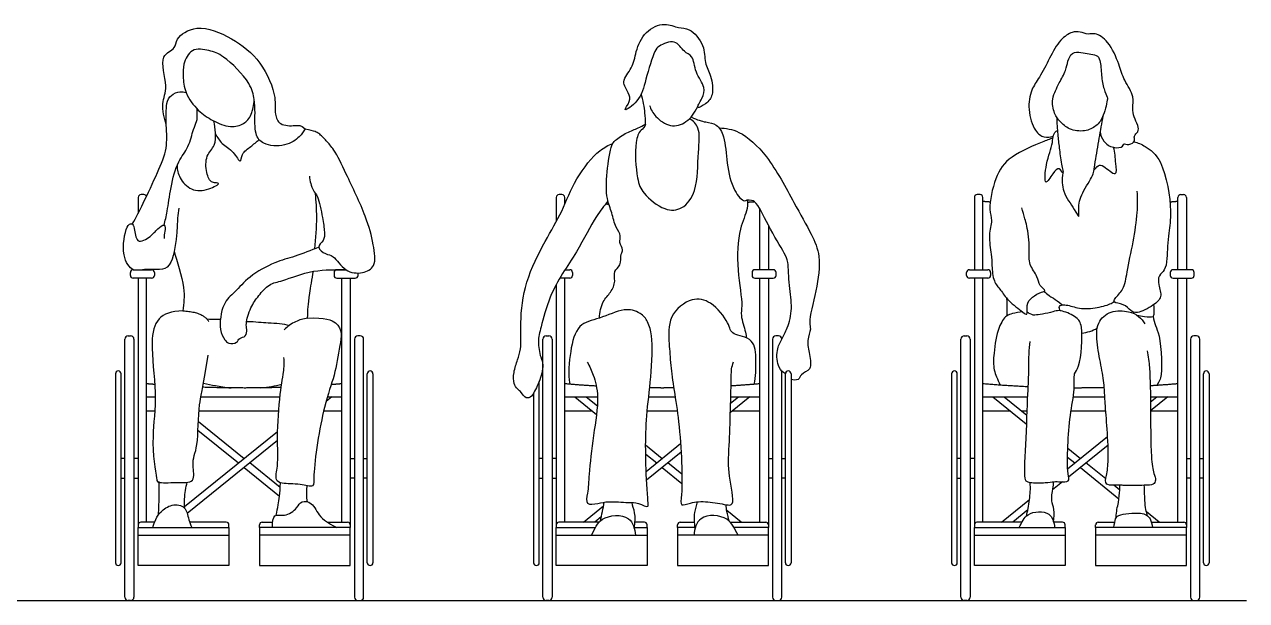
# Model space of a CAD drawing. Header units: millimetres. Extents: x 71.6 to 121.6, y 1.1 to 34.5.
# Drawn here: x 74.639 to 77.386, y 11.506 to 12.802 of the extents above; entities that cross this region are included whole.
import ezdxf

# ---------------------------------------------------------------- set-up
doc = ezdxf.new("R2010")
doc.units = ezdxf.units.MM

msp = doc.modelspace()

# ---------------------------------------------------------------- linework, layer by layer
for p, q in [((76.2922, 12.2504), (76.2922, 12.3871)), ((76.3113, 12.3505), (76.3113, 12.2504)), ((74.8948, 12.2313), (74.8948, 11.6766)), ((74.9138, 12.2504), (74.9138, 12.2508)), ((74.9138, 11.6825), (74.9138, 12.2313)), ((75.3524, 11.6825), (75.3524, 12.2313)), ((75.3715, 12.2313), (75.3715, 11.6766)), ((75.8536, 11.6825), (75.8536, 12.2313)), ((76.2922, 11.6825), (76.2922, 12.2313)), ((76.3113, 12.2313), (76.3113, 11.6766)), ((76.7744, 12.2313), (76.7744, 11.6766)), ((76.7934, 11.6825), (76.7934, 12.2313)), ((77.232, 11.6825), (77.232, 12.2313)), ((77.2511, 12.2313), (77.2511, 11.6766)), ((75.8346, 12.217), (75.8346, 11.6766)), ((77.1287, 12.1535), (77.1337, 12.1545)), ((75.9015, 11.9646), (75.9269, 11.944)), ((76.2265, 11.9501), (76.2444, 11.9646)), ((76.8413, 11.9646), (76.892, 11.9235)), ((77.1704, 11.9534), (77.1842, 11.9646)), ((75.03, 11.9093), (75.1331, 11.8259)), ((74.9991, 11.7175), (75.2082, 11.8866)), ((76.9838, 11.8025), (77.0739, 11.8754)), ((76.0355, 11.8562), (76.0729, 11.8259)), ((76.0366, 11.7965), (76.1141, 11.8592)), ((76.9844, 11.8488), (77.0127, 11.8259)), ((74.8647, 11.826), (74.8564, 11.826)), ((74.8948, 11.826), (74.8853, 11.826)), ((75.3715, 11.826), (75.3809, 11.826)), ((75.4015, 11.826), (75.4098, 11.826)), ((75.8045, 11.826), (75.7962, 11.826)), ((75.8346, 11.826), (75.8251, 11.826)), ((76.3113, 11.826), (76.3207, 11.826)), ((76.3413, 11.826), (76.3496, 11.826)), ((76.7443, 11.826), (76.736, 11.826)), ((76.7744, 11.826), (76.7649, 11.826)), ((77.2511, 11.826), (77.2605, 11.826)), ((77.2811, 11.826), (77.2894, 11.826)), ((74.8564, 11.7815), (74.8647, 11.7815)), ((74.8853, 11.7815), (74.8948, 11.7815)), ((75.3809, 11.7815), (75.3715, 11.7815)), ((75.4098, 11.7815), (75.4015, 11.7815)), ((75.7962, 11.7815), (75.8045, 11.7815)), ((75.8251, 11.7815), (75.8346, 11.7815)), ((76.3207, 11.7815), (76.3113, 11.7815)), ((76.3496, 11.7815), (76.3413, 11.7815)), ((76.736, 11.7815), (76.7443, 11.7815)), ((76.7649, 11.7815), (76.7744, 11.7815)), ((77.2605, 11.7815), (77.2511, 11.7815)), ((77.2894, 11.7815), (77.2811, 11.7815)), ((76.8355, 11.6825), (76.8984, 11.7335)), ((75.8957, 11.6825), (75.9407, 11.7189)), ((71.8919, 11.5061), (77.3862, 11.5061))]:
    msp.add_line(p, q)
for points in [[(74.9138, 11.9646), (74.9324, 11.9646)], [(75.0358, 11.9646), (75.2136, 11.9646)], [(75.3298, 11.9646), (75.3172, 11.9543)], [(75.3201, 11.9646), (75.3524, 11.9646)], [(75.8536, 11.9646), (75.9273, 11.9646)], [(75.8762, 11.9646), (75.9251, 11.925)], [(76.0424, 11.9646), (76.1018, 11.9646)], [(76.2696, 11.9646), (76.2259, 11.9292)], [(76.2269, 11.9646), (76.2922, 11.9646)], [(76.7934, 11.9646), (76.8937, 11.9646)], [(76.816, 11.9646), (76.8912, 11.9037)], [(76.9968, 11.9646), (77.0677, 11.9646)], [(77.1702, 11.9646), (77.232, 11.9646)], [(77.2094, 11.9646), (77.1706, 11.9332)], [(74.9138, 11.9327), (74.9317, 11.9327)], [(75.0314, 11.9327), (75.2106, 11.9327)], [(75.3117, 11.9327), (75.3524, 11.9327)], [(75.8536, 11.9327), (75.9156, 11.9327)], [(76.039, 11.9327), (76.1065, 11.9327)], [(76.2302, 11.9327), (76.2922, 11.9327)], [(76.7934, 11.9327), (76.8554, 11.9327)], [(76.8806, 11.9327), (76.8924, 11.9327)], [(76.9916, 11.9327), (77.0697, 11.9327)], [(77.17, 11.9327), (77.232, 11.9327)], [(75.0292, 11.8895), (75.1205, 11.8157)], [(75.2081, 11.8661), (75.005, 11.7019)], [(77.0749, 11.8557), (76.9862, 11.784)], [(75.2141, 11.7604), (75.1457, 11.8157)], [(76.0356, 11.8357), (76.0603, 11.8157)], [(76.1153, 11.8397), (76.0375, 11.7769)], [(76.117, 11.7902), (76.0855, 11.8157)], [(76.9837, 11.8289), (77.0001, 11.8157)], [(77.0698, 11.7797), (77.0253, 11.8157)], [(75.1331, 11.8055), (75.2126, 11.7412)], [(76.0729, 11.8055), (76.117, 11.7698)], [(77.0127, 11.8055), (77.0994, 11.7353)], [(76.9726, 11.773), (76.9503, 11.755)], [(77.1011, 11.7544), (77.0876, 11.7654)], [(76.2502, 11.6825), (76.2179, 11.7086)], [(76.8945, 11.7099), (76.8607, 11.6825)], [(77.19, 11.6825), (77.1612, 11.7058)], [(75.9358, 11.6946), (75.9209, 11.6825)], [(74.8948, 11.6534), (75.0988, 11.6534)], [(75.3715, 11.6534), (75.1674, 11.6534)], [(76.0094, 11.6707), (76.0386, 11.6707), (76.0386, 11.5849), (75.8346, 11.5849), (75.8346, 11.6707), (75.9229, 11.6707)], [(75.8346, 11.6534), (76.0386, 11.6534)], [(76.1473, 11.6707), (76.1072, 11.6707), (76.1072, 11.5849), (76.3113, 11.5849), (76.3113, 11.6707), (76.2338, 11.6707)], [(76.3113, 11.6534), (76.1072, 11.6534)], [(76.7744, 11.6534), (76.9784, 11.6534)], [(77.2511, 11.6534), (77.047, 11.6534)]]:
    msp.add_lwpolyline(points)
for points in [[(75.0988, 11.6707), (75.0988, 11.5849), (74.8948, 11.5849), (74.8948, 11.6707)], [(75.1674, 11.6707), (75.1674, 11.5849), (75.3715, 11.5849), (75.3715, 11.6707)], [(76.9784, 11.6707), (76.9784, 11.5849), (76.7744, 11.5849), (76.7744, 11.6707)], [(77.047, 11.6707), (77.047, 11.5849), (77.2511, 11.5849), (77.2511, 11.6707)]]:
    msp.add_lwpolyline(points, close=True)
for centre, radius, start, end in [((74.9011, 12.413), 0.00635, 90, 180), ((74.9075, 12.413), 0.00635, 21.8432, 90), ((75.8409, 12.413), 0.00635, 90, 180), ((75.8473, 12.413), 0.00635, 0, 90), ((76.7807, 12.413), 0.00635, 90, 180), ((76.7871, 12.413), 0.00635, 0, 90), ((77.2384, 12.413), 0.00635, 90, 180), ((77.2447, 12.413), 0.00635, 360, 90), ((74.8836, 12.244), 0.00635, 90, 180), ((74.8836, 12.2377), 0.00635, 180, 270), ((74.9249, 12.244), 0.00635, 0, 90), ((74.9249, 12.2377), 0.00635, 270, 0), ((75.3413, 12.244), 0.00635, 90, 180), ((75.3413, 12.2377), 0.00635, 180, 270), ((75.3826, 12.2377), 0.00635, 270, 0), ((75.8647, 12.244), 0.00635, 0, 90), ((75.8647, 12.2377), 0.00635, 270, 0), ((76.2811, 12.244), 0.00635, 90, 180), ((76.2811, 12.2377), 0.00635, 180, 270), ((76.3224, 12.244), 0.00635, 360, 90), ((76.3224, 12.2377), 0.00635, 270, 0), ((76.7632, 12.244), 0.00635, 90, 180), ((76.7632, 12.2377), 0.00635, 180, 270), ((76.8045, 12.244), 0.00635, 0, 90), ((76.8045, 12.2377), 0.00635, 270, 0), ((77.2209, 12.244), 0.00635, 90, 180), ((77.2209, 12.2377), 0.00635, 180, 270), ((77.2622, 12.244), 0.00635, 360, 90), ((77.2622, 12.2377), 0.00635, 270, 0), ((74.8722, 12.0939), 0.00748, 90, 180), ((74.8778, 12.0939), 0.00748, 0, 90), ((75.3884, 12.0939), 0.00748, 90, 180), ((75.3941, 12.0939), 0.00748, 0, 90), ((75.812, 12.0939), 0.00748, 90, 180), ((75.8176, 12.0939), 0.00748, 0, 90), ((76.3282, 12.0939), 0.00748, 90, 180), ((76.3339, 12.0939), 0.00748, 0, 90), ((76.7518, 12.0939), 0.00748, 90, 180), ((76.7574, 12.0939), 0.00748, 0, 90), ((77.268, 12.0939), 0.00748, 90, 180), ((77.2737, 12.0939), 0.00748, 0, 90), ((74.8501, 12.0163), 0.00635, 90, 180), ((74.8501, 12.0163), 0.00635, 0, 90), ((75.4162, 12.0163), 0.00635, 90, 180), ((75.4162, 12.0163), 0.00635, 0, 90), ((76.356, 12.0163), 0.00635, 90, 180), ((76.356, 12.0163), 0.00635, 0, 90), ((76.7297, 12.0163), 0.00635, 90, 180), ((76.7297, 12.0163), 0.00635, 0, 90), ((77.2958, 12.0163), 0.00635, 90, 180), ((77.2958, 12.0163), 0.00635, 0, 90), ((74.9007, 11.6766), 0.00593, 90, 180), ((75.0929, 11.6766), 0.00593, 0, 90), ((75.1734, 11.6766), 0.00593, 90, 180), ((75.3656, 11.6766), 0.00593, 0, 90), ((75.8405, 11.6766), 0.00593, 90, 180), ((76.0327, 11.6766), 0.00593, 0, 90), ((76.1132, 11.6766), 0.00593, 90, 180), ((76.3054, 11.6766), 0.00593, 0, 90), ((76.7803, 11.6766), 0.00593, 90, 180), ((76.9725, 11.6766), 0.00593, 0, 90), ((77.053, 11.6766), 0.00593, 90, 180), ((77.2452, 11.6766), 0.00593, 0, 90), ((74.8501, 11.5913), 0.00635, 180, 270), ((74.8501, 11.5913), 0.00635, 270, 0), ((75.4162, 11.5913), 0.00635, 180, 270), ((75.4162, 11.5913), 0.00635, 270, 0), ((75.7899, 11.5913), 0.00635, 180, 270), ((75.7899, 11.5913), 0.00635, 270, 0), ((76.356, 11.5913), 0.00635, 180, 270), ((76.356, 11.5913), 0.00635, 270, 0), ((76.7297, 11.5913), 0.00635, 180, 270), ((76.7297, 11.5913), 0.00635, 270, 0), ((77.2958, 11.5913), 0.00635, 180, 270), ((77.2958, 11.5913), 0.00635, 270, 0), ((74.8722, 11.5136), 0.00748, 180, 270), ((74.8778, 11.5136), 0.00748, 270, 360), ((75.3884, 11.5136), 0.00748, 180, 270), ((75.3941, 11.5136), 0.00748, 270, 0), ((75.812, 11.5136), 0.00748, 180, 270), ((75.8176, 11.5136), 0.00748, 270, 360), ((76.3282, 11.5136), 0.00748, 180, 270), ((76.3339, 11.5136), 0.00748, 270, 0), ((76.7518, 11.5136), 0.00748, 180, 270), ((76.7574, 11.5136), 0.00748, 270, 360), ((77.268, 11.5136), 0.00748, 180, 270), ((77.2737, 11.5136), 0.00748, 270, 0)]:
    msp.add_arc(centre, radius, start, end)
for points, degree, knots in [([(75.9898, 12.6105), (75.9912, 12.6086), (76.0253, 12.6326), (76.034, 12.6759), (76.0548, 12.7423), (76.0643, 12.7538), (76.1033, 12.7718), (76.1202, 12.7387), (76.1436, 12.7327), (76.1454, 12.6928), (76.171, 12.6618), (76.1641, 12.6375), (76.1453, 12.6086), (76.1743, 12.6251), (76.1888, 12.6435), (76.1839, 12.6876), (76.1665, 12.7158), (76.17, 12.7557), (76.1352, 12.7952), (76.1093, 12.7928), (76.0775, 12.8081), (76.0322, 12.7881), (76.0126, 12.7413), (76.0076, 12.7043), (75.9788, 12.6745), (75.9979, 12.6482), (76.003, 12.6305), (75.9886, 12.612), (75.9898, 12.6105)], 3, [0, 0, 0, 0, 0.32679, 0.742801, 1.206516, 1.435582, 1.770951, 2.088461, 2.348703, 2.691485, 3.048954, 3.326001, 3.595049, 3.818264, 4.102879, 4.471017, 4.799653, 5.154466, 5.545967, 5.827657, 6.154034, 6.535959, 6.93602, 7.289976, 7.629889, 7.928199, 8.179991, 8.438731, 8.438731, 8.438731, 8.438731]), ([(74.9579, 12.5772), (74.9528, 12.592), (74.945, 12.6253), (74.9645, 12.6616), (74.9386, 12.7332), (74.9809, 12.7468), (74.9781, 12.7724), (75.0297, 12.8058), (75.1083, 12.7717), (75.1725, 12.7225), (75.2069, 12.6398), (75.2002, 12.6019), (75.212, 12.5739), (75.2467, 12.574), (75.2607, 12.5762), (75.2698, 12.5674)], 3, [0, 0, 0, 0, 0.406315, 0.786341, 1.261682, 1.594109, 1.861343, 2.280375, 2.813805, 3.356356, 3.900904, 4.262916, 4.556265, 4.892819, 5.137988, 5.137988, 5.137988, 5.137988]), ([(77.0569, 12.5613), (77.0578, 12.5535), (77.0634, 12.5377), (77.0849, 12.5232), (77.1093, 12.5251), (77.1086, 12.5355), (77.1225, 12.5296), (77.1374, 12.5395), (77.1312, 12.5521), (77.1445, 12.56), (77.1425, 12.5761), (77.1323, 12.5938), (77.129, 12.6145), (77.1352, 12.6409), (77.1097, 12.677), (77.1, 12.7123), (77.0788, 12.7635), (77.0467, 12.7843), (77.0302, 12.7785), (77.0118, 12.7862), (76.9931, 12.7863), (76.9653, 12.7675), (76.9434, 12.7262), (76.9217, 12.6828), (76.9009, 12.6559), (76.8933, 12.6105), (76.9082, 12.563), (76.93, 12.5463), (76.9452, 12.5486), (76.9515, 12.551)], 3, [0, 0, 0, 0, 0.277113, 0.567344, 0.825912, 0.961913, 1.157789, 1.377633, 1.564013, 1.764329, 1.98046, 2.240505, 2.498679, 2.787192, 3.154954, 3.51103, 3.936206, 4.271037, 4.49668, 4.743665, 4.98478, 5.303373, 5.699416, 6.098352, 6.428458, 6.811114, 7.21045, 7.493739, 7.752088, 7.752088, 7.752088, 7.752088]), ([(75.2698, 12.5674), (75.2664, 12.5609), (75.258, 12.5479), (75.2252, 12.5262), (75.1749, 12.5301), (75.1557, 12.5557), (75.1581, 12.6032), (75.1561, 12.6341), (75.1482, 12.6722), (75.0881, 12.7327), (75.0562, 12.7439), (75.013, 12.7508), (74.9951, 12.7126), (74.9954, 12.6856), (74.9987, 12.6468), (75.0286, 12.6072), (75.0614, 12.5854), (75.1009, 12.568), (75.1335, 12.5776), (75.1495, 12.5958), (75.1551, 12.6211), (75.1555, 12.6332)], 3, [5.137988, 5.137988, 5.137988, 5.137988, 5.406199, 5.758619, 6.149624, 6.45331, 6.841668, 7.160279, 7.512985, 8.031211, 8.376028, 8.723149, 9.064038, 9.365011, 9.715562, 10.112564, 10.476161, 10.845271, 11.162293, 11.458148, 11.724264, 11.724264, 11.724264, 11.724264]), ([(76.957, 12.653), (76.9544, 12.6474), (76.9476, 12.6346), (76.9529, 12.6009), (76.9666, 12.5831), (76.9874, 12.5644), (77.0227, 12.5598), (77.0494, 12.5731), (77.0658, 12.595), (77.0741, 12.6344), (77.0732, 12.6386), (77.0643, 12.6587), (77.0596, 12.6867), (77.0589, 12.7209), (77.0493, 12.7346), (77.0316, 12.735), (77.0146, 12.7399), (76.9929, 12.7404), (76.9834, 12.7191), (76.9813, 12.6985), (76.9645, 12.6711), (76.9596, 12.6586), (76.957, 12.653)], 3, [0, 0, 0, 0, 0.255614, 0.580848, 0.852711, 1.148801, 1.482145, 1.784044, 2.092307, 2.443048, 2.563397, 2.8165, 3.136348, 3.468471, 3.684602, 3.915002, 4.161892, 4.411084, 4.66766, 4.934438, 5.254704, 5.508824, 5.508824, 5.508824, 5.508824]), ([(74.8816, 12.353), (74.89, 12.3685), (74.9062, 12.3996), (74.9385, 12.4688), (74.9614, 12.5227), (74.9576, 12.5739), (74.9567, 12.6234), (74.9668, 12.6441), (74.9887, 12.6522), (74.998, 12.6502), (75.0024, 12.6487)], 3, [0, 0, 0, 0, 0.417016, 0.916726, 1.353786, 1.764365, 2.16361, 2.427146, 2.689145, 2.902414, 2.902414, 2.902414, 2.902414]), ([(76.035, 12.5779), (76.0351, 12.5864), (76.0348, 12.6033), (76.0298, 12.6322), (76.0257, 12.6462)], 3, [0, 0, 0, 0, 0.2886796, 0.6672643, 0.6672643, 0.6672643, 0.6672643]), ([(74.953, 12.3504), (74.9555, 12.3609), (74.9607, 12.3825), (74.9674, 12.4358), (74.9824, 12.4943), (75.0093, 12.5248), (75.0177, 12.5657), (75.0272, 12.5831), (75.028, 12.5962), (75.0271, 12.6122)], 3, [0, 0, 0, 0, 0.325248, 0.746639, 1.190406, 1.55545, 1.916959, 2.171538, 2.416843, 2.416843, 2.416843, 2.416843]), ([(76.0443, 12.62), (76.0472, 12.6111), (76.056, 12.5942), (76.0913, 12.5686), (76.13, 12.5809), (76.1452, 12.6029), (76.1529, 12.6178)], 3, [0, 0, 0, 0, 0.302632, 0.647093, 0.996657, 1.383751, 1.383751, 1.383751, 1.383751]), ([(74.9822, 12.4846), (74.9825, 12.4752), (74.9861, 12.4559), (75.0135, 12.4265), (75.0506, 12.428), (75.0848, 12.4475), (75.0574, 12.4435), (75.047, 12.4696), (75.0453, 12.5075), (75.0693, 12.529), (75.0685, 12.5584), (75.0671, 12.576), (75.0651, 12.5848)], 3, [0, 0, 0, 0, 0.304829, 0.648518, 1.005986, 1.291884, 1.50301, 1.792666, 2.139846, 2.450118, 2.749969, 3.046834, 3.046834, 3.046834, 3.046834]), ([(76.035, 12.5779), (76.0335, 12.5705), (76.022, 12.5642), (76.0097, 12.536), (76.0148, 12.4549), (76.0281, 12.4217), (76.0764, 12.3815), (76.1201, 12.3849), (76.1532, 12.4287), (76.1522, 12.5124), (76.1599, 12.5697), (76.1421, 12.5849), (76.1346, 12.5908)], 3, [0.702285, 0.702285, 0.702285, 0.702285, 0.91796, 1.238284, 1.759942, 2.121133, 2.565933, 2.927925, 3.335308, 3.877322, 4.311494, 4.624986, 4.624986, 4.624986, 4.624986]), ([(76.1376, 12.5941), (76.152, 12.5871), (76.1709, 12.5818), (76.1969, 12.5793), (76.2145, 12.5479), (76.2171, 12.4892), (76.23, 12.4309), (76.2557, 12.4014), (76.2652, 12.4106), (76.265, 12.3828), (76.2431, 12.3403), (76.2396, 12.2521), (76.2547, 12.1701), (76.2476, 12.1482), (76.2601, 12.1124), (76.2618, 12.1002), (76.2609, 12.0974)], 3, [0, 0, 0, 0, 0.29818, 0.594068, 0.925905, 1.385153, 1.860101, 2.192959, 2.331704, 2.590668, 3.004521, 3.576625, 4.109894, 4.392608, 4.757902, 4.95461, 4.95461, 4.95461, 4.95461]), ([(76.9595, 12.593), (76.9599, 12.5804), (76.9614, 12.5551), (76.9654, 12.5239), (76.9688, 12.492), (76.9766, 12.4598), (76.9646, 12.4837), (76.9508, 12.4681), (76.9301, 12.4324), (76.9355, 12.4954), (76.9518, 12.5322), (76.9515, 12.5596), (76.9611, 12.5638)], 3, [0, 0, 0, 0, 0.366045, 0.698181, 1.059063, 1.321994, 1.529126, 1.776814, 2.045406, 2.399228, 2.81688, 3.123036, 3.123036, 3.123036, 3.123036]), ([(77.0634, 12.5962), (77.0603, 12.5796), (77.0541, 12.5469), (77.0469, 12.4986), (77.0406, 12.4685), (77.0527, 12.4875), (77.0655, 12.4852), (77.0968, 12.4546), (77.0916, 12.4933), (77.0905, 12.5139), (77.0872, 12.5258)], 3, [0, 0, 0, 0, 0.408264, 0.827817, 1.069467, 1.270039, 1.475444, 1.790632, 2.06458, 2.412459, 2.412459, 2.412459, 2.412459]), ([(75.0684, 12.5558), (75.0727, 12.5481), (75.0825, 12.532), (75.1083, 12.5192), (75.1264, 12.4847), (75.1264, 12.514), (75.1488, 12.5268), (75.1602, 12.5381), (75.1666, 12.5431)], 3, [0, 0, 0, 0, 0.293854, 0.615812, 0.903861, 1.131792, 1.422598, 1.705398, 1.705398, 1.705398, 1.705398]), ([(75.2797, 12.4608), (75.2806, 12.4501), (75.2864, 12.4281), (75.3002, 12.416), (75.3093, 12.3673), (75.314, 12.3367), (75.3137, 12.3156), (75.2934, 12.3011), (75.3166, 12.2839), (75.3352, 12.2838), (75.3588, 12.2438), (75.3988, 12.2408), (75.4312, 12.2569), (75.4236, 12.3108), (75.4077, 12.3717), (75.3632, 12.4633), (75.3371, 12.5198), (75.3166, 12.5408), (75.3026, 12.5568), (75.2927, 12.5619), (75.2695, 12.5668)], 3, [0, 0, 0, 0, 0.323971, 0.568349, 0.964074, 1.292776, 1.545583, 1.788002, 2.049806, 2.29614, 2.664258, 3.014895, 3.325177, 3.716649, 4.184637, 4.767892, 5.215487, 5.522819, 5.863698, 6.099423, 6.099423, 6.099423, 6.099423]), ([(75.9314, 12.1417), (75.9318, 12.1542), (75.9375, 12.1798), (75.9576, 12.1985), (75.969, 12.224), (75.9617, 12.2476), (75.9817, 12.2591), (75.9781, 12.286), (75.987, 12.2949), (75.9741, 12.3114), (75.9819, 12.3278), (75.9667, 12.346), (75.9602, 12.3794), (75.9462, 12.4109), (75.9469, 12.4684), (75.9577, 12.5304), (75.9666, 12.5418), (75.9933, 12.5601), (76.0182, 12.5684), (76.0295, 12.5748), (76.035, 12.5779)], 3, [0, 0, 0, 0, 0.35083, 0.649913, 0.944799, 1.208186, 1.457327, 1.740449, 1.92344, 2.161385, 2.387627, 2.651842, 2.983482, 3.316032, 3.759025, 4.205608, 4.419025, 4.737063, 5.035935, 5.283929, 5.283929, 5.283929, 5.283929]), ([(76.2008, 12.5696), (76.2159, 12.5686), (76.2493, 12.5642), (76.3136, 12.5057), (76.3673, 12.4027), (76.4077, 12.3327), (76.4307, 12.2797), (76.4203, 12.2058), (76.4006, 12.1327), (76.4083, 12.1174), (76.3971, 12.0901), (76.4036, 12.061), (76.4105, 12.0246), (76.3837, 12.0169), (76.3808, 12.0006), (76.3673, 12.0019), (76.3623, 12.0037)], 3, [0, 0, 0, 0, 0.386459, 0.908104, 1.534414, 2.049269, 2.469564, 2.972496, 3.460243, 3.682714, 3.974954, 4.298728, 4.621592, 4.891319, 5.099462, 5.327983, 5.327983, 5.327983, 5.327983]), ([(75.9508, 12.4046), (75.9416, 12.3935), (75.9219, 12.3692), (75.8795, 12.2834), (75.8226, 12.2083), (75.8001, 12.1198), (75.7919, 12.09), (75.7984, 12.0531), (75.8078, 12.0372), (75.7971, 11.9977), (75.7879, 11.9819), (75.7808, 11.9652), (75.7653, 11.9587), (75.7566, 11.9751), (75.7468, 11.9815), (75.7378, 11.9943), (75.7383, 12.0195), (75.7474, 12.0485), (75.7568, 12.0728), (75.7526, 12.1345), (75.7631, 12.2241), (75.8083, 12.314), (75.849, 12.3813), (75.8752, 12.4545), (75.9291, 12.5208), (75.9514, 12.53), (75.9617, 12.5345)], 3, [0, 0, 0, 0, 0.376653, 0.940928, 1.605577, 2.008104, 2.319618, 2.659747, 2.907487, 3.26125, 3.515934, 3.752954, 3.95661, 4.183958, 4.382453, 4.59743, 4.881774, 5.195836, 5.483083, 5.922228, 6.47247, 7.046216, 7.552345, 8.063918, 8.58101, 8.914903, 8.914903, 8.914903, 8.914903]), ([(76.951, 12.5468), (76.9428, 12.5439), (76.9269, 12.5375), (76.8527, 12.5075), (76.8202, 12.4611), (76.805, 12.3862), (76.816, 12.3614), (76.8049, 12.3276), (76.8131, 12.2849), (76.8137, 12.2602), (76.8163, 12.2235), (76.8341, 12.2048), (76.8498, 12.1799), (76.8812, 12.157), (76.8954, 12.1455), (76.89, 12.1725), (76.9034, 12.1893), (76.9235, 12.2001), (76.9375, 12.2017), (76.9188, 12.2155), (76.9175, 12.2355), (76.8951, 12.2624), (76.8999, 12.2966), (76.8932, 12.3485), (76.8882, 12.3639), (76.8835, 12.3815), (76.8809, 12.3898)], 3, [0, 0, 0, 0, 0.292906, 0.790539, 1.232177, 1.685966, 1.97373, 2.305866, 2.679438, 2.972631, 3.308839, 3.593432, 3.907074, 4.2737, 4.453709, 4.704528, 4.973619, 5.251848, 5.412542, 5.641752, 5.903226, 6.22447, 6.565506, 6.973613, 7.211274, 7.503514, 7.503514, 7.503514, 7.503514]), ([(77.133, 12.5384), (77.142, 12.536), (77.1606, 12.5283), (77.2014, 12.4964), (77.22, 12.3796), (77.2102, 12.3358), (77.2076, 12.2769), (77.2043, 12.2493), (77.1872, 12.2379), (77.1877, 12.216), (77.1981, 12.1881), (77.1766, 12.1696), (77.1416, 12.1505), (77.1247, 12.1573), (77.1119, 12.1746), (77.0852, 12.1751), (77.0909, 12.1878), (77.1123, 12.2067), (77.1171, 12.2472), (77.1322, 12.313), (77.1418, 12.3784), (77.1414, 12.4111), (77.1406, 12.4271)], 3, [0, 0, 0, 0, 0.302088, 0.702726, 1.286402, 1.687719, 2.120573, 2.414822, 2.6527, 2.910707, 3.206911, 3.498184, 3.854528, 4.080724, 4.34522, 4.607797, 4.770828, 5.068586, 5.429939, 5.905287, 6.373086, 6.769942, 6.769942, 6.769942, 6.769942]), ([(76.9734, 12.4683), (76.9705, 12.4523), (76.9723, 12.4213), (76.9981, 12.3906), (77.0115, 12.3625), (77.0072, 12.3905), (77.0142, 12.4224), (77.042, 12.4615), (77.0427, 12.4712), (77.0436, 12.4756)], 3, [0, 0, 0, 0, 0.318548, 0.734682, 1.001725, 1.250168, 1.623162, 2.007004, 2.232667, 2.232667, 2.232667, 2.232667]), ([(75.2915, 12.2973), (75.2946, 12.3209), (75.2973, 12.3685), (75.295, 12.4042), (75.2932, 12.4219)], 3, [0, 0, 0, 0, 0.483744, 0.9025511, 0.9025511, 0.9025511, 0.9025511]), ([(76.3496, 12.0163), (76.344, 12.0201), (76.3317, 12.0289), (76.3286, 12.07), (76.3413, 12.094), (76.3556, 12.1196), (76.3668, 12.1649), (76.357, 12.2129), (76.3568, 12.2678), (76.3474, 12.2885), (76.3101, 12.3485), (76.2855, 12.4053), (76.2715, 12.407), (76.2624, 12.4069)], 3, [0, 0, 0, 0, 0.268187, 0.633139, 0.942486, 1.260265, 1.656911, 2.083981, 2.511754, 2.792543, 3.296308, 3.759441, 3.97186, 3.97186, 3.97186, 3.97186]), ([(74.986, 12.3889), (74.9849, 12.3815), (74.9825, 12.3652), (74.9824, 12.3281), (74.9711, 12.2566), (74.9429, 12.249), (74.9043, 12.2523), (74.8816, 12.2449), (74.8554, 12.2817), (74.8665, 12.3488), (74.8769, 12.3545), (74.8835, 12.3529), (74.8862, 12.3465), (74.89, 12.3047), (74.9246, 12.3257), (74.9363, 12.3408), (74.9558, 12.3564), (74.9558, 12.3349), (74.9522, 12.3264), (74.953, 12.3205)], 3, [-3.008742, -3.008742, -3.008742, -3.008742, -2.737089, -2.376779, -1.905992, -1.62113, -1.267492, -1.007284, -0.651471, -0.222933, 0, 0, 0.229773, 0.499074, 0.806805, 1.089106, 1.320476, 1.536021, 1.77759, 1.77759, 1.77759, 1.77759]), ([(74.9755, 12.2912), (74.9818, 12.2716), (75.0034, 12.2035), (74.9967, 12.1752), (74.995, 12.1579)], 3, [0.2648376, 0.2648376, 0.2648376, 0.2648376, 0.6949972, 1.0733414, 1.0733414, 1.0733414, 1.0733414]), ([(75.3007, 12.3011), (75.2831, 12.2939), (75.2472, 12.2795), (75.2015, 12.2682), (75.1441, 12.2367), (75.1129, 12.1996), (75.0828, 12.1758), (75.0756, 12.1149), (75.0853, 12.1001), (75.0898, 12.0929)], 3, [-2.75232, -2.75232, -2.75232, -2.75232, -2.320022, -1.922714, -1.463928, -1.067717, -0.716705, -0.288618, 0, 0, 0, 0]), ([(75.0898, 12.0929), (75.0919, 12.0896), (75.0969, 12.0826), (75.1183, 12.0845), (75.121, 12.0983), (75.1384, 12.0986), (75.1397, 12.1171), (75.1358, 12.1298), (75.1471, 12.1667), (75.1651, 12.1916), (75.1887, 12.2197), (75.2217, 12.2247), (75.2851, 12.2519), (75.3412, 12.2505), (75.362, 12.2504)], 3, [0, 0, 0, 0, 0.205404, 0.457946, 0.661683, 0.88288, 1.114443, 1.337644, 1.699384, 2.045139, 2.393267, 2.731343, 3.242922, 3.722271, 3.722271, 3.722271, 3.722271]), ([(75.2755, 12.1414), (75.2765, 12.1615), (75.2761, 12.1738), (75.2855, 12.2288), (75.2889, 12.2468)], 3, [4.0188583, 4.0188583, 4.0188583, 4.0188583, 4.3761522, 4.5492804, 4.5492804, 4.5492804, 4.5492804]), ([(76.9316, 12.2015), (76.9348, 12.198), (76.9413, 12.1914), (76.9539, 12.1862), (76.9719, 12.1712)], 3, [0, 0, 0, 0, 0.3790857, 0.8096926, 0.8096926, 0.8096926, 0.8096926]), ([(76.2793, 11.9926), (76.2835, 12.0101), (76.2838, 12.0445), (76.2813, 12.0981), (76.2242, 12.1038), (76.2264, 12.1275), (76.1849, 12.1798), (76.1385, 12.1899), (76.0841, 12.1481), (76.0881, 12.0834), (76.0904, 12.0542), (76.0946, 12.0034), (76.1145, 11.907), (76.1195, 11.7537), (76.112, 11.7162), (76.1384, 11.7278), (76.1746, 11.7304), (76.2141, 11.7217), (76.2381, 11.7189), (76.2193, 11.795), (76.224, 11.8491), (76.2281, 12.0063), (76.2282, 12.0312), (76.2333, 12.043)], 3, [-3.709454, -3.709454, -3.709454, -3.709454, -3.280499, -2.890429, -2.484039, -2.067327, -1.601785, -1.223644, -0.774762, -0.319648, 0.069687, 0.069687, 0.704652, 1.450358, 1.732504, 1.989155, 2.354303, 2.731282, 2.948112, 3.406949, 3.893671, 4.618252, 4.920149, 4.920149, 4.920149, 4.920149]), ([(76.8467, 12.1868), (76.8476, 12.1765), (76.8477, 12.1557), (76.8472, 12.1493), (76.8469, 12.1461)], 3, [0, 0, 0, 0, 0.3192894, 0.4975841, 0.4975841, 0.4975841, 0.4975841]), ([(76.9675, 12.1581), (76.9659, 12.161), (76.9624, 12.1699), (76.9799, 12.1733), (77.0067, 12.1624), (77.0444, 12.1626), (77.0791, 12.1724), (77.0855, 12.1766), (77.0885, 12.1785)], 3, [0, 0, 0, 0, 0.179736, 0.383789, 0.692961, 1.052655, 1.390097, 1.577348, 1.577348, 1.577348, 1.577348]), ([(77.1395, 12.1483), (77.1453, 12.1469), (77.1556, 12.1457), (77.1783, 12.1425), (77.1784, 12.1525), (77.179, 12.1653), (77.178, 12.1721)], 3, [0, 0, 0, 0, 0.2417918, 0.4917769, 0.6535855, 0.870237, 0.870237, 0.870237, 0.870237]), ([(74.995, 12.1579), (74.9437, 12.157), (74.916, 12.1184), (74.9383, 11.9651), (74.9218, 11.8557), (74.9358, 11.7898), (74.937, 11.7694), (74.9802, 11.7729), (75.0262, 11.7691), (75.013, 11.8218), (75.0306, 11.8448), (75.0289, 11.946), (75.0392, 11.9768), (75.052, 12.0581)], 3, [0, 0, 0, 0, 0.844498, 1.40662, 2.008137, 2.920403, 3.134645, 3.49636, 3.843671, 4.20057, 4.741538, 5.323409, 5.712867, 5.712867, 5.712867, 5.712867]), ([(75.2755, 12.1414), (75.3157, 12.1435), (75.357, 12.1262), (75.3473, 12.0778), (75.3366, 12.0091), (75.3104, 11.9457), (75.2862, 11.7949), (75.2924, 11.7585), (75.2573, 11.77), (75.2196, 11.7675), (75.2009, 11.7772), (75.2107, 11.8124), (75.206, 11.8763), (75.2127, 11.9687), (75.2221, 12.0224), (75.2227, 12.0336), (75.2228, 12.0467), (75.2224, 12.0529)], 3, [0.65625, 0.65625, 0.65625, 0.65625, 0.864143, 1.270298, 1.741897, 2.240047, 2.950022, 3.234012, 3.536313, 3.900173, 4.125383, 4.440824, 4.904123, 5.475786, 5.9316, 6.121039, 6.367951, 6.367951, 6.367951, 6.367951]), ([(76.0389, 11.757), (76.0366, 11.7863), (76.0348, 11.8451), (76.0365, 11.923), (76.0483, 12.0059), (76.052, 12.1014), (76.0442, 12.1227), (76.0366, 12.1407), (76.0207, 12.1568), (75.9858, 12.1652), (75.9323, 12.1392), (75.8804, 12.1299), (75.8647, 12.0645), (75.8613, 12.0172), (75.8647, 11.9928)], 3, [4.107222, 4.107222, 4.107222, 4.107222, 4.64531, 5.147349, 5.684078, 6.234597, 6.559434, 6.559434, 6.79773, 7.144169, 7.583072, 7.979167, 8.420371, 8.913225, 8.913225, 8.913225, 8.913225]), ([(76.8831, 12.1553), (76.8754, 12.1552), (76.8601, 12.1519), (76.8453, 12.1475), (76.8258, 12.1202), (76.8179, 12.0632), (76.8161, 12.0252), (76.8265, 12.005), (76.8325, 11.9906)], 3, [0, 0, 0, 0, 0.275283, 0.493212, 0.810464, 1.248929, 1.602721, 1.923727, 1.923727, 1.923727, 1.923727]), ([(76.899, 12.0889), (76.898, 12.0792), (76.8958, 12.0609), (76.8961, 12.0063), (76.8939, 11.9787), (76.8906, 11.875), (76.8849, 11.7829), (76.891, 11.7743), (76.9004, 11.7705), (76.9343, 11.7706), (76.9529, 11.7742), (76.9671, 11.7732), (76.9902, 11.7721), (76.9821, 11.7946), (76.9847, 11.8564), (76.9881, 11.9215), (77.0011, 11.979), (76.9964, 12.0181), (77.0136, 12.0315), (77.0197, 12.1232), (77.0056, 12.1437), (76.9722, 12.1591), (76.9593, 12.1591), (76.9459, 12.1543)], 3, [0, 0, 0, 0, 0.312588, 0.72744, 1.039631, 1.641148, 2.191331, 2.346164, 2.519617, 2.856597, 3.112718, 3.336944, 3.577275, 3.810429, 4.267657, 4.748177, 5.195887, 5.534717, 5.795196, 6.333838, 6.624617, 6.959465, 7.221149, 7.221149, 7.221149, 7.221149]), ([(76.9459, 12.1543), (76.938, 12.1524), (76.922, 12.1494), (76.9119, 12.1484), (76.9068, 12.148)], 3, [7.2211494, 7.2211494, 7.2211494, 7.2211494, 7.5037525, 7.7276824, 7.7276824, 7.7276824, 7.7276824]), ([(77.1628, 12.0682), (77.1651, 12.056), (77.1682, 12.0306), (77.169, 12.0108), (77.1712, 11.9436), (77.17, 11.8331), (77.1767, 11.7937), (77.1835, 11.7777), (77.1767, 11.7649), (77.1565, 11.7659), (77.1102, 11.7639), (77.103, 11.767), (77.065, 11.7622), (77.0726, 11.7903), (77.0765, 11.824), (77.0735, 11.8918), (77.0679, 11.9493), (77.0672, 11.9855), (77.0605, 12.0305), (77.0494, 12.0804), (77.0475, 12.1321), (77.0799, 12.1596), (77.1211, 12.1578), (77.1444, 12.1471), (77.154, 12.1349), (77.1574, 12.1285)], 3, [0, 0, 0, 0, 0.349759, 0.602122, 1.067608, 1.683488, 2.040058, 2.26375, 2.450177, 2.70714, 3.091059, 3.275871, 3.584165, 3.835891, 4.17865, 4.653632, 5.091866, 5.432837, 5.814468, 6.231811, 6.630918, 6.979489, 7.338199, 7.624641, 7.89146, 7.89146, 7.89146, 7.89146]), ([(77.1761, 12.1453), (77.1775, 12.1374), (77.1813, 12.1232), (77.1951, 12.0965), (77.1967, 12.0086), (77.1908, 12.0015), (77.1843, 11.99)], 3, [0.278867, 0.278867, 0.278867, 0.278867, 0.541537, 0.842864, 1.5767, 1.768913, 1.768913, 1.768913, 1.768913]), ([(75.1384, 12.1342), (75.1596, 12.1335), (75.1907, 12.1302), (75.2213, 12.1295), (75.2342, 12.1247)], 3, [2.4310199, 2.4310199, 2.4310199, 2.4310199, 2.7788451, 3.2192756, 3.2192756, 3.2192756, 3.2192756]), ([(75.2755, 12.1414), (75.2662, 12.1401), (75.2479, 12.1351), (75.2305, 12.1227), (75.2232, 12.1153)], 3, [0, 0, 0, 0, 0.3029757, 0.6234272, 0.6234272, 0.6234272, 0.6234272]), ([(77.016, 12.1074), (77.022, 12.1083), (77.034, 12.1112), (77.0452, 12.116), (77.0506, 12.1188)], 3, [0, 0, 0, 0, 0.2451016, 0.4895452, 0.4895452, 0.4895452, 0.4895452]), ([(75.9043, 12.0426), (75.9096, 12.0332), (75.9191, 12.0126), (75.9322, 11.9622), (75.9175, 11.8781), (75.9078, 11.792), (75.9063, 11.7511), (75.8988, 11.7199), (75.9303, 11.7246), (75.9514, 11.7305), (75.9967, 11.7256), (76.017, 11.7275), (76.0448, 11.7125), (76.0408, 11.7247), (76.0389, 11.757)], 3, [0, 0, 0, 0, 0.326197, 0.729158, 1.265167, 1.801888, 2.176419, 2.447069, 2.719839, 3.007043, 3.383525, 3.665075, 3.932198, 4.107222, 4.107222, 4.107222, 4.107222]), ([(75.2163, 11.9856), (75.1747, 11.9843), (75.1331, 11.9843), (75.0863, 11.9843), (75.0396, 11.986)], 2, [3.2558505, 3.2558505, 3.2558505, 3.5286452, 3.5286452, 3.8355126, 3.8355126, 3.8355126]), ([(75.0415, 11.9948), (75.0505, 11.9929), (75.0697, 11.9894), (75.0898, 11.9856), (75.104, 11.9844)], 3, [0, 0, 0, 0, 0.3014823, 0.6439959, 0.6439959, 0.6439959, 0.6439959]), ([(76.0987, 11.9844), (76.0858, 11.9843), (76.0729, 11.9843), (76.0587, 11.9843), (76.0445, 11.9844)], 2, [3.4439499, 3.4439499, 3.4439499, 3.5286452, 3.5286452, 3.6217065, 3.6217065, 3.6217065]), ([(77.0664, 11.9848), (77.0396, 11.9843), (77.0127, 11.9843), (77.0056, 11.9843), (76.9985, 11.9843)], 2, [3.3524384, 3.3524384, 3.3524384, 3.5286452, 3.5286452, 3.5752177, 3.5752177, 3.5752177]), ([(74.9402, 11.6995), (74.9411, 11.7119), (74.9423, 11.7366), (74.9423, 11.7613), (74.9419, 11.7736)], 3, [0, 0, 0, 0, 0.3489871, 0.6972149, 0.6972149, 0.6972149, 0.6972149]), ([(74.9993, 11.7135), (74.9984, 11.7269), (75.0002, 11.7539), (75.0034, 11.7661), (75.0051, 11.7721)], 3, [0, 0, 0, 0, 0.3635058, 0.612027, 0.612027, 0.612027, 0.612027]), ([(75.2052, 11.6981), (75.2069, 11.7071), (75.21, 11.7229), (75.2139, 11.7462), (75.2144, 11.7712)], 3, [0, 0, 0, 0, 0.3011056, 0.728218, 0.728218, 0.728218, 0.728218]), ([(75.2752, 11.7283), (75.2745, 11.7347), (75.2734, 11.7309), (75.2738, 11.7534), (75.2744, 11.7644)], 3, [0.0354222, 0.0354222, 0.0354222, 0.0354222, 0.313307, 0.5907224, 0.5907224, 0.5907224, 0.5907224]), ([(76.8914, 11.6963), (76.8926, 11.7015), (76.897, 11.7189), (76.9007, 11.7508), (76.9002, 11.7648), (76.8998, 11.7718)], 3, [0.3656126, 0.3656126, 0.3656126, 0.3656126, 0.5382946, 0.8906836, 1.152207, 1.152207, 1.152207, 1.152207]), ([(76.9526, 11.6831), (76.9538, 11.6922), (76.9553, 11.7121), (76.946, 11.7297), (76.9509, 11.758), (76.9522, 11.7683), (76.9532, 11.7735)], 3, [0.279344, 0.279344, 0.279344, 0.279344, 0.577816, 0.834491, 1.132924, 1.362166, 1.362166, 1.362166, 1.362166]), ([(77.0931, 11.6929), (77.0933, 11.7068), (77.0991, 11.7263), (77.1013, 11.754), (77.1012, 11.762), (77.1011, 11.7659)], 3, [0.3429079, 0.3429079, 0.3429079, 0.3429079, 0.6794889, 1.0125672, 1.2275853, 1.2275853, 1.2275853, 1.2275853]), ([(77.1638, 11.6967), (77.1625, 11.701), (77.1575, 11.7176), (77.1572, 11.7491), (77.1565, 11.76), (77.1564, 11.7654)], 3, [0.3612643, 0.3612643, 0.3612643, 0.3612643, 0.5002122, 0.8559158, 1.0869815, 1.0869815, 1.0869815, 1.0869815]), ([(75.1967, 11.6707), (75.1969, 11.683), (75.1979, 11.7033), (75.2252, 11.6932), (75.2527, 11.7131), (75.2579, 11.7259), (75.263, 11.7281), (75.2684, 11.7305), (75.2887, 11.7271), (75.3005, 11.6916), (75.3299, 11.676), (75.3414, 11.6707)], 3, [3.420231, 3.420231, 3.420231, 3.420231, 3.697548, 3.962828, 4.28762, 4.529764, 4.529764, 4.529764, 4.791616, 5.137278, 5.50324, 5.50324, 5.50324, 5.50324]), ([(74.9279, 11.6707), (74.9299, 11.6776), (74.9354, 11.6937), (74.9448, 11.7064), (74.9697, 11.7248), (75.0033, 11.7184), (75.0061, 11.6939), (75.0127, 11.6766), (75.0151, 11.6707)], 3, [0.556672, 0.556672, 0.556672, 0.556672, 0.724935, 0.987358, 1.295368, 1.596341, 1.903319, 2.060692, 2.060692, 2.060692, 2.060692]), ([(75.9337, 11.6853), (75.9351, 11.6918), (75.9385, 11.7052), (75.941, 11.7204), (75.9419, 11.7274)], 3, [0.3656126, 0.3656126, 0.3656126, 0.3656126, 0.5382946, 0.6893626, 0.6893626, 0.6893626, 0.6893626]), ([(76.0099, 11.669), (76.0115, 11.6802), (76.0132, 11.7043), (76.0062, 11.7184), (76.005, 11.7265)], 3, [0.2793445, 0.2793445, 0.2793445, 0.2793445, 0.5778159, 0.8179985, 0.8179985, 0.8179985, 0.8179985]), ([(76.1468, 11.669), (76.1453, 11.6802), (76.1435, 11.7051), (76.151, 11.7193), (76.1519, 11.7282)], 3, [0.2793445, 0.2793445, 0.2793445, 0.2793445, 0.5778159, 0.8344827, 0.8344827, 0.8344827, 0.8344827]), ([(76.223, 11.6853), (76.2216, 11.6918), (76.2186, 11.7036), (76.2164, 11.7167), (76.2156, 11.7219)], 3, [0.3656126, 0.3656126, 0.3656126, 0.3656126, 0.5382946, 0.6493915, 0.6493915, 0.6493915, 0.6493915]), ([(76.8753, 11.6707), (76.8821, 11.6822), (76.8888, 11.7054), (76.946, 11.7104), (76.9539, 11.6818), (76.9546, 11.6707)], 3, [0.662239, 0.662239, 0.662239, 0.662239, 0.996263, 1.397547, 1.685409, 1.685409, 1.685409, 1.685409]), ([(77.0877, 11.6707), (77.0893, 11.6782), (77.0916, 11.692), (77.0979, 11.7), (77.1497, 11.7064), (77.1696, 11.6948), (77.1738, 11.6781), (77.1748, 11.6707)], 3, [0.757468, 0.757468, 0.757468, 0.757468, 0.959066, 1.147649, 1.548204, 1.83376, 2.023673, 2.023673, 2.023673, 2.023673]), ([(75.9135, 11.6534), (75.9221, 11.6677), (75.9305, 11.6967), (76.0017, 11.7029), (76.0116, 11.6673), (76.0124, 11.6534)], 3, [0.662239, 0.662239, 0.662239, 0.662239, 0.996263, 1.397547, 1.685409, 1.685409, 1.685409, 1.685409]), ([(76.2432, 11.6534), (76.2346, 11.6677), (76.2263, 11.6967), (76.155, 11.7029), (76.1451, 11.6673), (76.1443, 11.6534)], 3, [0.662239, 0.662239, 0.662239, 0.662239, 0.996263, 1.397547, 1.685409, 1.685409, 1.685409, 1.685409])]:
    msp.add_open_spline(points, degree=degree, knots=knots)
for points, degree in [([(74.9075, 12.4194), (74.9043, 12.4194), (74.9011, 12.4194)], 2), ([(75.8473, 12.4194), (75.8441, 12.4194), (75.8409, 12.4194)], 2), ([(76.7871, 12.4194), (76.7839, 12.4194), (76.7807, 12.4194)], 2), ([(77.2384, 12.4194), (77.2416, 12.4194), (77.2447, 12.4194)], 2), ([(74.8948, 12.413), (74.8948, 12.3954), (74.8948, 12.3779)], 2), ([(75.8346, 12.413), (75.8346, 12.3858), (75.8346, 12.3586)], 2), ([(75.8536, 12.3975), (75.8536, 12.4053), (75.8536, 12.413)], 2), ([(75.8563, 12.4037), (75.8549, 12.4038), (75.8536, 12.4039)], 2), ([(75.9529, 12.3973), (75.949, 12.3975), (75.9451, 12.3977)], 2), ([(76.2803, 12.4029), (76.2724, 12.4023), (76.2646, 12.4017)], 2), ([(76.7744, 12.413), (76.7744, 12.3317), (76.7744, 12.2504)], 2), ([(76.7934, 12.2504), (76.7934, 12.3317), (76.7934, 12.413)], 2), ([(76.8104, 12.4025), (76.8019, 12.4032), (76.7934, 12.4039)], 2), ([(77.232, 12.4039), (77.223, 12.4031), (77.2139, 12.4024)], 2), ([(77.232, 12.2504), (77.232, 12.3317), (77.232, 12.413)], 2), ([(77.2511, 12.413), (77.2511, 12.3317), (77.2511, 12.2504)], 2), ([(74.8773, 12.2377), (74.8773, 12.2408), (74.8773, 12.244)], 2), ([(74.8836, 12.2504), (74.9043, 12.2504), (74.9249, 12.2504)], 2), ([(74.9249, 12.2313), (74.9043, 12.2313), (74.8836, 12.2313)], 2), ([(74.9313, 12.244), (74.9313, 12.2408), (74.9313, 12.2377)], 2), ([(75.335, 12.244), (75.335, 12.2408), (75.335, 12.2377)], 2), ([(75.362, 12.2504), (75.3516, 12.2504), (75.3413, 12.2504)], 2), ([(75.3413, 12.2313), (75.362, 12.2313), (75.3826, 12.2313)], 2), ([(75.3889, 12.2377), (75.3889, 12.2403), (75.3889, 12.2429)], 2), ([(75.8647, 12.2313), (75.8537, 12.2313), (75.8426, 12.2313)], 2), ([(75.8543, 12.2504), (75.8595, 12.2504), (75.8647, 12.2504)], 2), ([(75.8711, 12.244), (75.8711, 12.2408), (75.8711, 12.2377)], 2), ([(76.2748, 12.244), (76.2748, 12.2408), (76.2748, 12.2377)], 2), ([(76.3224, 12.2504), (76.3018, 12.2504), (76.2811, 12.2504)], 2), ([(76.2811, 12.2313), (76.3018, 12.2313), (76.3224, 12.2313)], 2), ([(76.3287, 12.2377), (76.3287, 12.2408), (76.3287, 12.244)], 2), ([(76.7569, 12.2377), (76.7569, 12.2408), (76.7569, 12.244)], 2), ([(76.7632, 12.2504), (76.7839, 12.2504), (76.8045, 12.2504)], 2), ([(76.8045, 12.2313), (76.7839, 12.2313), (76.7632, 12.2313)], 2), ([(76.8109, 12.244), (76.8109, 12.2408), (76.8109, 12.2377)], 2), ([(77.2146, 12.244), (77.2146, 12.2408), (77.2146, 12.2377)], 2), ([(77.2622, 12.2504), (77.2416, 12.2504), (77.2209, 12.2504)], 2), ([(77.2209, 12.2313), (77.2416, 12.2313), (77.2622, 12.2313)], 2), ([(77.2685, 12.2377), (77.2685, 12.2408), (77.2685, 12.244)], 2), ([(74.995, 12.1579), (75.04, 12.1559), (75.0533, 12.1339)], 2), ([(76.9068, 12.148), (76.9021, 12.1496), (76.8971, 12.1519), (76.893, 12.1549)], 3), ([(75.0491, 12.1396), (75.0561, 12.1385), (75.069, 12.1388), (75.0796, 12.1388)], 3), ([(74.8647, 11.5136), (74.8647, 11.8038), (74.8647, 12.0939)], 2), ([(74.8722, 12.1014), (74.875, 12.1014), (74.8778, 12.1014)], 2), ([(74.8853, 12.0939), (74.8853, 11.8038), (74.8853, 11.5136)], 2), ([(75.3809, 12.0939), (75.3809, 11.8038), (75.3809, 11.5136)], 2), ([(75.3941, 12.1014), (75.3912, 12.1014), (75.3884, 12.1014)], 2), ([(75.4015, 11.5136), (75.4015, 11.8038), (75.4015, 12.0939)], 2), ([(75.8045, 11.5136), (75.8045, 11.8038), (75.8045, 12.0939)], 2), ([(75.812, 12.1014), (75.8148, 12.1014), (75.8176, 12.1014)], 2), ([(75.8251, 12.0939), (75.8251, 11.8038), (75.8251, 11.5136)], 2), ([(76.3207, 12.0939), (76.3207, 11.8038), (76.3207, 11.5136)], 2), ([(76.3339, 12.1014), (76.331, 12.1014), (76.3282, 12.1014)], 2), ([(76.7443, 11.5136), (76.7443, 11.8038), (76.7443, 12.0939)], 2), ([(76.7518, 12.1014), (76.7546, 12.1014), (76.7574, 12.1014)], 2), ([(76.7649, 12.0939), (76.7649, 11.8038), (76.7649, 11.5136)], 2), ([(77.2605, 12.0939), (77.2605, 11.8038), (77.2605, 11.5136)], 2), ([(77.2737, 12.1014), (77.2708, 12.1014), (77.268, 12.1014)], 2), ([(77.2811, 11.5136), (77.2811, 11.8038), (77.2811, 12.0939)], 2), ([(74.8437, 12.0163), (74.8437, 11.8038), (74.8437, 11.5913)], 2), ([(74.8564, 11.5913), (74.8564, 11.8038), (74.8564, 12.0163)], 2), ([(75.4098, 11.5913), (75.4098, 11.8038), (75.4098, 12.0163)], 2), ([(75.4225, 12.0163), (75.4225, 11.8038), (75.4225, 11.5913)], 2), ([(76.3413, 11.5136), (76.3413, 11.7682), (76.3413, 12.0227)], 2), ([(76.3496, 11.5913), (76.3496, 11.8038), (76.3496, 12.0163)], 2), ([(76.3623, 12.0163), (76.3623, 11.8038), (76.3623, 11.5913)], 2), ([(76.7233, 12.0163), (76.7233, 11.8038), (76.7233, 11.5913)], 2), ([(76.736, 11.5913), (76.736, 11.8038), (76.736, 12.0163)], 2), ([(77.2894, 11.5913), (77.2894, 11.8038), (77.2894, 12.0163)], 2), ([(77.3021, 12.0163), (77.3021, 11.8038), (77.3021, 11.5913)], 2), ([(74.9313, 11.9923), (74.9225, 11.9929), (74.9138, 11.9937)], 2), ([(75.1704, 11.9845), (75.188, 11.9861), (75.2019, 11.9891), (75.2173, 11.993)], 3), ([(75.3524, 11.9937), (75.3405, 11.9927), (75.3286, 11.9918)], 2), ([(75.7962, 11.5913), (75.7962, 11.795), (75.7962, 11.9987)], 2), ([(75.9245, 11.9886), (75.8891, 11.9906), (75.8536, 11.9937)], 2), ([(76.2922, 11.9937), (76.2599, 11.9909), (76.2275, 11.9889)], 2), ([(76.8947, 11.987), (76.844, 11.9893), (76.7934, 11.9937)], 2), ([(77.232, 11.9937), (77.2008, 11.991), (77.1696, 11.9891)], 2), ([(75.7835, 11.9724), (75.7835, 11.7818), (75.7835, 11.5913)], 2), ([(74.8948, 11.6766), (74.8948, 11.6736), (74.8948, 11.6707)], 2), ([(74.9317, 11.6825), (74.9162, 11.6825), (74.9007, 11.6825)], 2), ([(75.0929, 11.6825), (75.0517, 11.6825), (75.0105, 11.6825)], 2), ([(75.0988, 11.6707), (75.0988, 11.6736), (75.0988, 11.6766)], 2), ([(75.1674, 11.6707), (75.1674, 11.6736), (75.1674, 11.6766)], 2), ([(75.1734, 11.6825), (75.1853, 11.6825), (75.1972, 11.6825)], 2), ([(75.3197, 11.6825), (75.3426, 11.6825), (75.3656, 11.6825)], 2), ([(75.3715, 11.6766), (75.3715, 11.6736), (75.3715, 11.6707)], 2), ([(75.8346, 11.6766), (75.8346, 11.6736), (75.8346, 11.6707)], 2), ([(75.9309, 11.6825), (75.8857, 11.6825), (75.8405, 11.6825)], 2), ([(76.0327, 11.6825), (76.022, 11.6825), (76.0113, 11.6825)], 2), ([(76.0386, 11.6707), (76.0386, 11.6736), (76.0386, 11.6766)], 2), ([(76.1072, 11.6707), (76.1072, 11.6736), (76.1072, 11.6766)], 2), ([(76.1132, 11.6825), (76.1293, 11.6825), (76.1454, 11.6825)], 2), ([(76.2258, 11.6825), (76.2656, 11.6825), (76.3054, 11.6825)], 2), ([(76.3113, 11.6766), (76.3113, 11.6736), (76.3113, 11.6707)], 2), ([(76.7744, 11.6766), (76.7744, 11.6736), (76.7744, 11.6707)], 2), ([(76.8817, 11.6825), (76.831, 11.6825), (76.7803, 11.6825)], 2), ([(76.9725, 11.6825), (76.9626, 11.6825), (76.9528, 11.6825)], 2), ([(76.9784, 11.6707), (76.9784, 11.6736), (76.9784, 11.6766)], 2), ([(77.047, 11.6707), (77.047, 11.6736), (77.047, 11.6766)], 2), ([(77.053, 11.6825), (77.0715, 11.6825), (77.0901, 11.6825)], 2), ([(77.1723, 11.6825), (77.2087, 11.6825), (77.2452, 11.6825)], 2), ([(77.2511, 11.6766), (77.2511, 11.6736), (77.2511, 11.6707)], 2), ([(74.8778, 11.5061), (74.875, 11.5061), (74.8722, 11.5061)], 2), ([(75.3884, 11.5061), (75.3912, 11.5061), (75.3941, 11.5061)], 2), ([(75.8176, 11.5061), (75.8148, 11.5061), (75.812, 11.5061)], 2), ([(76.3282, 11.5061), (76.331, 11.5061), (76.3339, 11.5061)], 2), ([(76.7574, 11.5061), (76.7546, 11.5061), (76.7518, 11.5061)], 2), ([(77.268, 11.5061), (77.2708, 11.5061), (77.2737, 11.5061)], 2)]:
    msp.add_open_spline(points, degree=degree)

doc.saveas('drawing.dxf')
